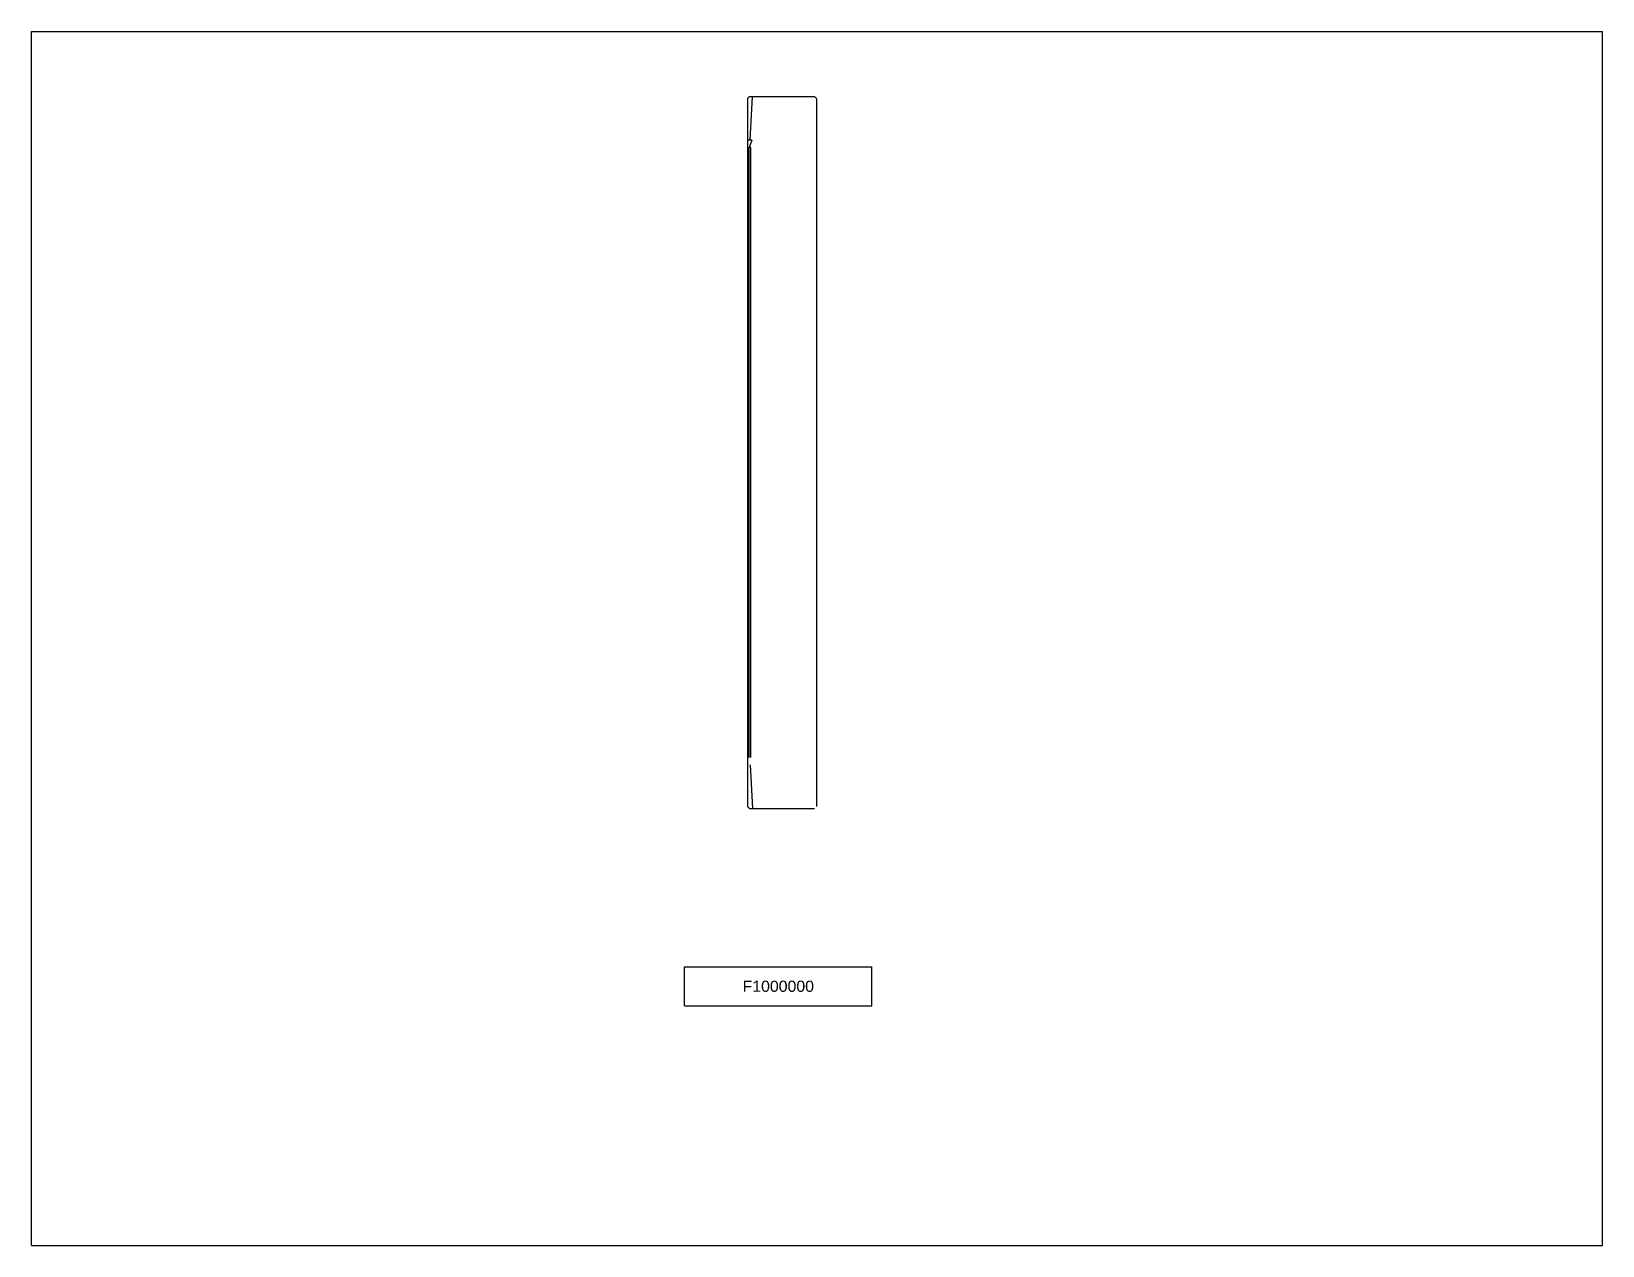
# Model space of a CAD drawing. Extents: x 0 to 22, y 0 to 17.
import ezdxf
from ezdxf.enums import TextEntityAlignment as Align

# ---------------------------------------------------------------- set-up
doc = ezdxf.new("R2010")
doc.units = 0
doc.header["$LTSCALE"] = 1.21
doc.header["$MEASUREMENT"] = 0
doc.layers.get('0').update_dxf_attribs({"linetype": 'CONTINUOUS'})
doc.styles.add('TEXTSTYLE_0', font='txt', dxfattribs={"width": 0.8})

msp = doc.modelspace()

# ---------------------------------------------------------------- linework, layer by layer
at = {"color": 7, "linetype": 'Continuous'}
for p, q in [((0, 0), (0, 17)), ((0, 17), (22, 17)), ((22, 0), (22, 17)), ((10.025, 16.059), (10.055, 16.089)), ((10.055, 16.089), (10.095, 16.089)), ((10.063, 15.479), (10.095, 16.089)), ((10.095, 16.089), (10.965, 16.089)), ((10.965, 16.089), (10.995, 16.059)), ((10.025, 16.059), (10.025, 6.149)), ((10.995, 16.059), (10.995, 6.149)), ((10.063, 15.479), (10.025, 15.479)), ((10.089, 15.479), (10.051, 15.374)), ((10.089, 15.479), (10.063, 15.479)), ((10.051, 6.834), (10.051, 15.374)), ((10.075, 15.374), (10.051, 15.374)), ((10.075, 6.834), (10.075, 15.374)), ((10.063, 6.729), (10.095, 6.119)), ((10.055, 6.119), (10.025, 6.149)), ((10.055, 6.119), (10.095, 6.119)), ((10.095, 6.119), (10.965, 6.119)), ((0, 0), (22, 0))]:
    msp.add_line(p, q, dxfattribs=at)
at = {"color": 2, "linetype": 'Continuous'}
for p, q in [((9.145, 3.358), (9.145, 3.905)), ((9.145, 3.905), (11.77, 3.905)), ((11.77, 3.358), (11.77, 3.905)), ((9.145, 3.358), (11.77, 3.358))]:
    msp.add_line(p, q, dxfattribs=at)

# ---------------------------------------------------------------- texts
at = {"color": 2, "linetype": 'Continuous', "style": 'TEXTSTYLE_0', "width": 1.010526}
msp.add_text('F1000000', height=0.1562, dxfattribs=at).set_placement((9.958, 3.553), (10.958, 3.553), align=Align.FIT)

doc.saveas('drawing.dxf')
